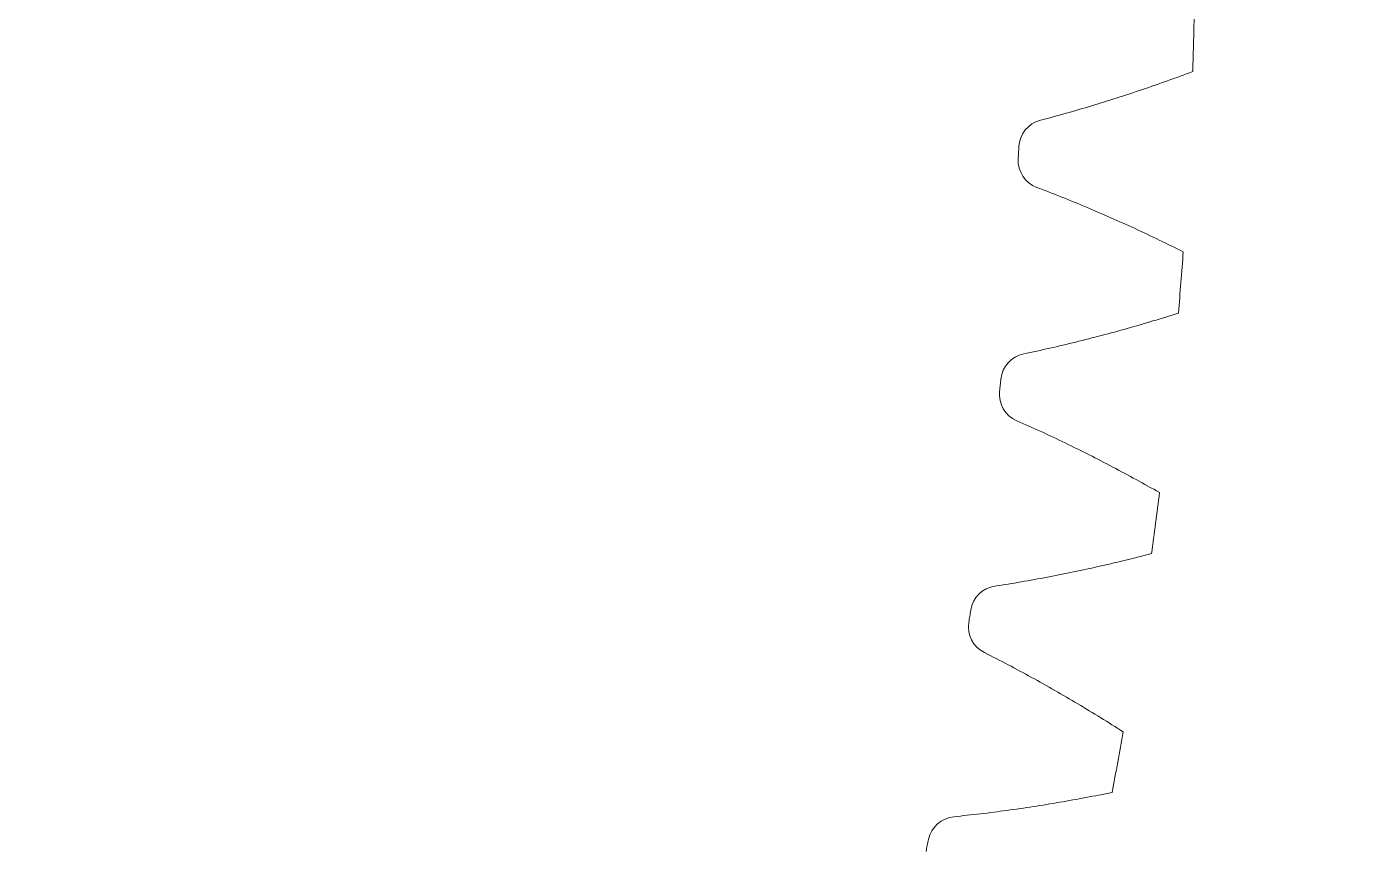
# Model space of a CAD drawing. Header units: millimetres. Extents: x -337 to 409, y -412 to 336.
# Drawn here: x -122.07 to -91.34, y 179.36 to 198.34 of the extents above; entities that cross this region are included whole.
import ezdxf

# ---------------------------------------------------------------- set-up
doc = ezdxf.new("R2010")
doc.units = ezdxf.units.MM
doc.header["$MEASUREMENT"] = 0
doc.layers.add('layer 1', color=7, linetype='Continuous')

msp = doc.modelspace()

# ---------------------------------------------------------------- linework, layer by layer
at = {"layer": 'layer 1', "color": 250, "lineweight": 20}
msp.add_ellipse((-201.8372, 200.81), major_axis=(0, 135.5), ratio=1, dxfattribs=at)
at = {"layer": 'layer 1', "lineweight": 9}
for points in [[(-95.1449, 197.3046), (-95.1293, 197.7785), (-95.1169, 198.2525), (-95.1076, 198.7266)], [(-98.6619, 196.1804), (-98.9427, 196.1073), (-99.1436, 195.8605), (-99.1584, 195.5708)], [(-99.1732, 195.2875), (-99.1707, 195.3347), (-99.1682, 195.3819), (-99.1657, 195.4292)], [(-99.1657, 195.4292), (-99.1632, 195.4764), (-99.1608, 195.5236), (-99.1584, 195.5708)], [(-99.1732, 195.2875), (-99.1888, 194.9978), (-99.0148, 194.7315), (-98.7432, 194.6294)], [(-95.4745, 191.7256), (-95.4342, 192.198), (-95.397, 192.6707), (-95.3629, 193.1437)], [(-99.0456, 190.787), (-99.3298, 190.7286), (-99.5433, 190.4928), (-99.5733, 190.2042)], [(-99.588, 190.0631), (-99.5831, 190.1101), (-99.5781, 190.1572), (-99.5733, 190.2042)], [(-99.6029, 189.9221), (-99.6336, 189.6336), (-99.4738, 189.3585), (-99.208, 189.2423)], [(-99.6029, 189.9221), (-99.5979, 189.9691), (-99.5929, 190.0161), (-99.588, 190.0631)], [(-96.0957, 186.1714), (-96.0307, 186.6411), (-95.9688, 187.1112), (-95.9101, 187.5817)], [(-99.7111, 185.421), (-99.9979, 185.3776), (-100.2235, 185.1532), (-100.2685, 184.8666)], [(-100.3129, 184.5865), (-100.3054, 184.6331), (-100.298, 184.6798), (-100.2906, 184.7265)], [(-100.2906, 184.7265), (-100.2832, 184.7732), (-100.2758, 184.8199), (-100.2685, 184.8666)], [(-100.3129, 184.5865), (-100.3586, 184.3), (-100.2134, 184.0169), (-99.954, 183.8869)], [(-97.0068, 180.6575), (-96.9173, 181.1232), (-96.8308, 181.5893), (-96.7475, 182.0561)], [(-100.6564, 180.0973), (-100.9451, 180.069), (-101.1822, 179.8567), (-101.2421, 179.5729)], [(-101.3011, 179.2954), (-101.2912, 179.3416), (-101.2813, 179.3879), (-101.2715, 179.4341)], [(-101.2715, 179.4341), (-101.2617, 179.4804), (-101.2519, 179.5266), (-101.2421, 179.5729)]]:
    msp.add_open_spline(points, degree=3, dxfattribs=at)
for points in [[(-98.6619, 196.1804), (-98.6619, 196.1804), (-98.5875, 196.1999), (-98.5875, 196.1999), (-98.5875, 196.1999), (-98.5875, 196.1999), (-98.5131, 196.2196), (-98.5131, 196.2196), (-98.5131, 196.2196), (-98.5131, 196.2196), (-98.4387, 196.2395), (-98.4387, 196.2395), (-98.4387, 196.2395), (-98.4387, 196.2395), (-98.3644, 196.2595), (-98.3644, 196.2595), (-98.3644, 196.2595), (-98.3644, 196.2595), (-98.2902, 196.2797), (-98.2902, 196.2797), (-98.2902, 196.2797), (-98.2902, 196.2797), (-98.216, 196.3001), (-98.216, 196.3001), (-98.216, 196.3001), (-98.216, 196.3001), (-98.1418, 196.3207), (-98.1418, 196.3207), (-98.1418, 196.3207), (-98.1418, 196.3207), (-98.0677, 196.3415), (-98.0677, 196.3415), (-98.0677, 196.3415), (-98.0677, 196.3415), (-97.9937, 196.3624), (-97.9937, 196.3624), (-97.9937, 196.3624), (-97.9937, 196.3624), (-97.9197, 196.3835), (-97.9197, 196.3835), (-97.9197, 196.3835), (-97.9197, 196.3835), (-97.8457, 196.4048), (-97.8457, 196.4048), (-97.8457, 196.4048), (-97.8457, 196.4048), (-97.7718, 196.4263), (-97.7718, 196.4263), (-97.7718, 196.4263), (-97.7718, 196.4263), (-97.6979, 196.448), (-97.6979, 196.448), (-97.6979, 196.448), (-97.6979, 196.448), (-97.6241, 196.4698), (-97.6241, 196.4698), (-97.6241, 196.4698), (-97.6241, 196.4698), (-97.5504, 196.4918), (-97.5504, 196.4918), (-97.5504, 196.4918), (-97.5504, 196.4918), (-97.4767, 196.5139), (-97.4767, 196.5139), (-97.4767, 196.5139), (-97.4767, 196.5139), (-97.403, 196.5363), (-97.403, 196.5363), (-97.403, 196.5363), (-97.403, 196.5363), (-97.3294, 196.5588), (-97.3294, 196.5588), (-97.3294, 196.5588), (-97.3294, 196.5588), (-97.2559, 196.5814), (-97.2559, 196.5814), (-97.2559, 196.5814), (-97.2559, 196.5814), (-97.1824, 196.6042), (-97.1824, 196.6042), (-97.1824, 196.6042), (-97.1824, 196.6042), (-97.1089, 196.6272), (-97.1089, 196.6272), (-97.1089, 196.6272), (-97.1089, 196.6272), (-97.0356, 196.6504), (-97.0356, 196.6504), (-97.0356, 196.6504), (-97.0356, 196.6504), (-96.9622, 196.6736), (-96.9622, 196.6736), (-96.9622, 196.6736), (-96.9622, 196.6736), (-96.8889, 196.6971), (-96.8889, 196.6971), (-96.8889, 196.6971), (-96.8889, 196.6971), (-96.8157, 196.7207), (-96.8157, 196.7207), (-96.8157, 196.7207), (-96.8157, 196.7207), (-96.7425, 196.7445), (-96.7425, 196.7445), (-96.7425, 196.7445), (-96.7425, 196.7445), (-96.6693, 196.7684), (-96.6693, 196.7684), (-96.6693, 196.7684), (-96.6693, 196.7684), (-96.5962, 196.7925), (-96.5962, 196.7925), (-96.5962, 196.7925), (-96.5962, 196.7925), (-96.5232, 196.8167), (-96.5232, 196.8167), (-96.5232, 196.8167), (-96.5232, 196.8167), (-96.4502, 196.841), (-96.4502, 196.841), (-96.4502, 196.841), (-96.4502, 196.841), (-96.3772, 196.8656), (-96.3772, 196.8656), (-96.3772, 196.8656), (-96.3772, 196.8656), (-96.3043, 196.8902), (-96.3043, 196.8902), (-96.3043, 196.8902), (-96.3043, 196.8902), (-96.2315, 196.915), (-96.2315, 196.915), (-96.2315, 196.915), (-96.2315, 196.915), (-96.1587, 196.94), (-96.1587, 196.94), (-96.1587, 196.94), (-96.1587, 196.94), (-96.0859, 196.9651), (-96.0859, 196.9651), (-96.0859, 196.9651), (-96.0859, 196.9651), (-96.0132, 196.9903), (-96.0132, 196.9903), (-96.0132, 196.9903), (-96.0132, 196.9903), (-95.9406, 197.0157), (-95.9406, 197.0157), (-95.9406, 197.0157), (-95.9406, 197.0157), (-95.868, 197.0413), (-95.868, 197.0413), (-95.868, 197.0413), (-95.868, 197.0413), (-95.7954, 197.067), (-95.7954, 197.067), (-95.7954, 197.067), (-95.7954, 197.067), (-95.7229, 197.0928), (-95.7229, 197.0928), (-95.7229, 197.0928), (-95.7229, 197.0928), (-95.6505, 197.1188), (-95.6505, 197.1188), (-95.6505, 197.1188), (-95.6505, 197.1188), (-95.5781, 197.1449), (-95.5781, 197.1449), (-95.5781, 197.1449), (-95.5781, 197.1449), (-95.5057, 197.1711), (-95.5057, 197.1711), (-95.5057, 197.1711), (-95.5057, 197.1711), (-95.4334, 197.1975), (-95.4334, 197.1975), (-95.4334, 197.1975), (-95.4334, 197.1975), (-95.3612, 197.2241), (-95.3612, 197.2241), (-95.3612, 197.2241), (-95.3612, 197.2241), (-95.289, 197.2508), (-95.289, 197.2508), (-95.289, 197.2508), (-95.289, 197.2508), (-95.2169, 197.2776), (-95.2169, 197.2776), (-95.2169, 197.2776), (-95.2169, 197.2776), (-95.1449, 197.3046), (-95.1449, 197.3046)], [(-98.7432, 194.6294), (-98.7432, 194.6294), (-98.6712, 194.6022), (-98.6712, 194.6022), (-98.6712, 194.6022), (-98.6712, 194.6022), (-98.5993, 194.5748), (-98.5993, 194.5748), (-98.5993, 194.5748), (-98.5993, 194.5748), (-98.5274, 194.5473), (-98.5274, 194.5473), (-98.5274, 194.5473), (-98.5274, 194.5473), (-98.4556, 194.5196), (-98.4556, 194.5196), (-98.4556, 194.5196), (-98.4556, 194.5196), (-98.3839, 194.4918), (-98.3839, 194.4918), (-98.3839, 194.4918), (-98.3839, 194.4918), (-98.3122, 194.4637), (-98.3122, 194.4637), (-98.3122, 194.4637), (-98.3122, 194.4637), (-98.2406, 194.4355), (-98.2406, 194.4355), (-98.2406, 194.4355), (-98.2406, 194.4355), (-98.1691, 194.4071), (-98.1691, 194.4071), (-98.1691, 194.4071), (-98.1691, 194.4071), (-98.0976, 194.3785), (-98.0976, 194.3785), (-98.0976, 194.3785), (-98.0976, 194.3785), (-98.0262, 194.3498), (-98.0262, 194.3498), (-98.0262, 194.3498), (-98.0262, 194.3498), (-97.9549, 194.3209), (-97.9549, 194.3209), (-97.9549, 194.3209), (-97.9549, 194.3209), (-97.8837, 194.2918), (-97.8837, 194.2918), (-97.8837, 194.2918), (-97.8837, 194.2918), (-97.8125, 194.2625), (-97.8125, 194.2625), (-97.8125, 194.2625), (-97.8125, 194.2625), (-97.7414, 194.2331), (-97.7414, 194.2331), (-97.7414, 194.2331), (-97.7414, 194.2331), (-97.6703, 194.2035), (-97.6703, 194.2035), (-97.6703, 194.2035), (-97.6703, 194.2035), (-97.5993, 194.1738), (-97.5993, 194.1738), (-97.5993, 194.1738), (-97.5993, 194.1738), (-97.5284, 194.1439), (-97.5284, 194.1439), (-97.5284, 194.1439), (-97.5284, 194.1439), (-97.4576, 194.1138), (-97.4576, 194.1138), (-97.4576, 194.1138), (-97.4576, 194.1138), (-97.3868, 194.0836), (-97.3868, 194.0836), (-97.3868, 194.0836), (-97.3868, 194.0836), (-97.3161, 194.0532), (-97.3161, 194.0532), (-97.3161, 194.0532), (-97.3161, 194.0532), (-97.2454, 194.0227), (-97.2454, 194.0227), (-97.2454, 194.0227), (-97.2454, 194.0227), (-97.1749, 193.992), (-97.1749, 193.992), (-97.1749, 193.992), (-97.1749, 193.992), (-97.1044, 193.9612), (-97.1044, 193.9612), (-97.1044, 193.9612), (-97.1044, 193.9612), (-97.0339, 193.9302), (-97.0339, 193.9302), (-97.0339, 193.9302), (-97.0339, 193.9302), (-96.9635, 193.899), (-96.9635, 193.899), (-96.9635, 193.899), (-96.9635, 193.899), (-96.8932, 193.8678), (-96.8932, 193.8678), (-96.8932, 193.8678), (-96.8932, 193.8678), (-96.823, 193.8363), (-96.823, 193.8363), (-96.823, 193.8363), (-96.823, 193.8363), (-96.7528, 193.8047), (-96.7528, 193.8047), (-96.7528, 193.8047), (-96.7528, 193.8047), (-96.6827, 193.773), (-96.6827, 193.773), (-96.6827, 193.773), (-96.6827, 193.773), (-96.6126, 193.7412), (-96.6126, 193.7412), (-96.6126, 193.7412), (-96.6126, 193.7412), (-96.5426, 193.7092), (-96.5426, 193.7092), (-96.5426, 193.7092), (-96.5426, 193.7092), (-96.4727, 193.677), (-96.4727, 193.677), (-96.4727, 193.677), (-96.4727, 193.677), (-96.4029, 193.6447), (-96.4029, 193.6447), (-96.4029, 193.6447), (-96.4029, 193.6447), (-96.3331, 193.6123), (-96.3331, 193.6123), (-96.3331, 193.6123), (-96.3331, 193.6123), (-96.2633, 193.5797), (-96.2633, 193.5797), (-96.2633, 193.5797), (-96.2633, 193.5797), (-96.1937, 193.547), (-96.1937, 193.547), (-96.1937, 193.547), (-96.1937, 193.547), (-96.1241, 193.5142), (-96.1241, 193.5142), (-96.1241, 193.5142), (-96.1241, 193.5142), (-96.0545, 193.4812), (-96.0545, 193.4812), (-96.0545, 193.4812), (-96.0545, 193.4812), (-95.9851, 193.448), (-95.9851, 193.448), (-95.9851, 193.448), (-95.9851, 193.448), (-95.9157, 193.4148), (-95.9157, 193.4148), (-95.9157, 193.4148), (-95.9157, 193.4148), (-95.8463, 193.3814), (-95.8463, 193.3814), (-95.8463, 193.3814), (-95.8463, 193.3814), (-95.7771, 193.3478), (-95.7771, 193.3478), (-95.7771, 193.3478), (-95.7771, 193.3478), (-95.7079, 193.3142), (-95.7079, 193.3142), (-95.7079, 193.3142), (-95.7079, 193.3142), (-95.6387, 193.2803), (-95.6387, 193.2803), (-95.6387, 193.2803), (-95.6387, 193.2803), (-95.5697, 193.2464), (-95.5697, 193.2464), (-95.5697, 193.2464), (-95.5697, 193.2464), (-95.5007, 193.2123), (-95.5007, 193.2123), (-95.5007, 193.2123), (-95.5007, 193.2123), (-95.4318, 193.178), (-95.4318, 193.178), (-95.4318, 193.178), (-95.4318, 193.178), (-95.3629, 193.1437), (-95.3629, 193.1437)], [(-99.0456, 190.787), (-99.0456, 190.787), (-98.9703, 190.8026), (-98.9703, 190.8026), (-98.9703, 190.8026), (-98.9703, 190.8026), (-98.8949, 190.8183), (-98.8949, 190.8183), (-98.8949, 190.8183), (-98.8949, 190.8183), (-98.8196, 190.8343), (-98.8196, 190.8343), (-98.8196, 190.8343), (-98.8196, 190.8343), (-98.7444, 190.8504), (-98.7444, 190.8504), (-98.7444, 190.8504), (-98.7444, 190.8504), (-98.6692, 190.8667), (-98.6692, 190.8667), (-98.6692, 190.8667), (-98.6692, 190.8667), (-98.594, 190.8832), (-98.594, 190.8832), (-98.594, 190.8832), (-98.594, 190.8832), (-98.5189, 190.8998), (-98.5189, 190.8998), (-98.5189, 190.8998), (-98.5189, 190.8998), (-98.4438, 190.9167), (-98.4438, 190.9167), (-98.4438, 190.9167), (-98.4438, 190.9167), (-98.3687, 190.9337), (-98.3687, 190.9337), (-98.3687, 190.9337), (-98.3687, 190.9337), (-98.2937, 190.951), (-98.2937, 190.951), (-98.2937, 190.951), (-98.2937, 190.951), (-98.2188, 190.9684), (-98.2188, 190.9684), (-98.2188, 190.9684), (-98.2188, 190.9684), (-98.1438, 190.9859), (-98.1438, 190.9859), (-98.1438, 190.9859), (-98.1438, 190.9859), (-98.069, 191.0037), (-98.069, 191.0037), (-98.069, 191.0037), (-98.069, 191.0037), (-97.9941, 191.0216), (-97.9941, 191.0216), (-97.9941, 191.0216), (-97.9941, 191.0216), (-97.9193, 191.0397), (-97.9193, 191.0397), (-97.9193, 191.0397), (-97.9193, 191.0397), (-97.8446, 191.058), (-97.8446, 191.058), (-97.8446, 191.058), (-97.8446, 191.058), (-97.7698, 191.0765), (-97.7698, 191.0765), (-97.7698, 191.0765), (-97.7698, 191.0765), (-97.6952, 191.0951), (-97.6952, 191.0951), (-97.6952, 191.0951), (-97.6952, 191.0951), (-97.6205, 191.1138), (-97.6205, 191.1138), (-97.6205, 191.1138), (-97.6205, 191.1138), (-97.5459, 191.1328), (-97.5459, 191.1328), (-97.5459, 191.1328), (-97.5459, 191.1328), (-97.4714, 191.1519), (-97.4714, 191.1519), (-97.4714, 191.1519), (-97.4714, 191.1519), (-97.3969, 191.1712), (-97.3969, 191.1712), (-97.3969, 191.1712), (-97.3969, 191.1712), (-97.3224, 191.1906), (-97.3224, 191.1906), (-97.3224, 191.1906), (-97.3224, 191.1906), (-97.248, 191.2102), (-97.248, 191.2102), (-97.248, 191.2102), (-97.248, 191.2102), (-97.1736, 191.2299), (-97.1736, 191.2299), (-97.1736, 191.2299), (-97.1736, 191.2299), (-97.0993, 191.2498), (-97.0993, 191.2498), (-97.0993, 191.2498), (-97.0993, 191.2498), (-97.025, 191.2699), (-97.025, 191.2699), (-97.025, 191.2699), (-97.025, 191.2699), (-96.9507, 191.2901), (-96.9507, 191.2901), (-96.9507, 191.2901), (-96.9507, 191.2901), (-96.8765, 191.3104), (-96.8765, 191.3104), (-96.8765, 191.3104), (-96.8765, 191.3104), (-96.8023, 191.3309), (-96.8023, 191.3309), (-96.8023, 191.3309), (-96.8023, 191.3309), (-96.7282, 191.3516), (-96.7282, 191.3516), (-96.7282, 191.3516), (-96.7282, 191.3516), (-96.6541, 191.3724), (-96.6541, 191.3724), (-96.6541, 191.3724), (-96.6541, 191.3724), (-96.58, 191.3934), (-96.58, 191.3934), (-96.58, 191.3934), (-96.58, 191.3934), (-96.506, 191.4145), (-96.506, 191.4145), (-96.506, 191.4145), (-96.506, 191.4145), (-96.4321, 191.4358), (-96.4321, 191.4358), (-96.4321, 191.4358), (-96.4321, 191.4358), (-96.3581, 191.4572), (-96.3581, 191.4572), (-96.3581, 191.4572), (-96.3581, 191.4572), (-96.2843, 191.4787), (-96.2843, 191.4787), (-96.2843, 191.4787), (-96.2843, 191.4787), (-96.2104, 191.5004), (-96.2104, 191.5004), (-96.2104, 191.5004), (-96.2104, 191.5004), (-96.1366, 191.5223), (-96.1366, 191.5223), (-96.1366, 191.5223), (-96.1366, 191.5223), (-96.0629, 191.5443), (-96.0629, 191.5443), (-96.0629, 191.5443), (-96.0629, 191.5443), (-95.9892, 191.5664), (-95.9892, 191.5664), (-95.9892, 191.5664), (-95.9892, 191.5664), (-95.9155, 191.5887), (-95.9155, 191.5887), (-95.9155, 191.5887), (-95.9155, 191.5887), (-95.8419, 191.6112), (-95.8419, 191.6112), (-95.8419, 191.6112), (-95.8419, 191.6112), (-95.7683, 191.6337), (-95.7683, 191.6337), (-95.7683, 191.6337), (-95.7683, 191.6337), (-95.6948, 191.6565), (-95.6948, 191.6565), (-95.6948, 191.6565), (-95.6948, 191.6565), (-95.6213, 191.6794), (-95.6213, 191.6794), (-95.6213, 191.6794), (-95.6213, 191.6794), (-95.5479, 191.7024), (-95.5479, 191.7024), (-95.5479, 191.7024), (-95.5479, 191.7024), (-95.4745, 191.7256), (-95.4745, 191.7256)], [(-99.208, 189.2423), (-99.208, 189.2423), (-99.1375, 189.2114), (-99.1375, 189.2114), (-99.1375, 189.2114), (-99.1375, 189.2114), (-99.0671, 189.1803), (-99.0671, 189.1803), (-99.0671, 189.1803), (-99.0671, 189.1803), (-98.9968, 189.1491), (-98.9968, 189.1491), (-98.9968, 189.1491), (-98.9968, 189.1491), (-98.9265, 189.1177), (-98.9265, 189.1177), (-98.9265, 189.1177), (-98.9265, 189.1177), (-98.8563, 189.0861), (-98.8563, 189.0861), (-98.8563, 189.0861), (-98.8563, 189.0861), (-98.7862, 189.0543), (-98.7862, 189.0543), (-98.7862, 189.0543), (-98.7862, 189.0543), (-98.7162, 189.0224), (-98.7162, 189.0224), (-98.7162, 189.0224), (-98.7162, 189.0224), (-98.6463, 188.9903), (-98.6463, 188.9903), (-98.6463, 188.9903), (-98.6463, 188.9903), (-98.5764, 188.958), (-98.5764, 188.958), (-98.5764, 188.958), (-98.5764, 188.958), (-98.5066, 188.9256), (-98.5066, 188.9256), (-98.5066, 188.9256), (-98.5066, 188.9256), (-98.4369, 188.893), (-98.4369, 188.893), (-98.4369, 188.893), (-98.4369, 188.893), (-98.3673, 188.8602), (-98.3673, 188.8602), (-98.3673, 188.8602), (-98.3673, 188.8602), (-98.2977, 188.8273), (-98.2977, 188.8273), (-98.2977, 188.8273), (-98.2977, 188.8273), (-98.2282, 188.7942), (-98.2282, 188.7942), (-98.2282, 188.7942), (-98.2282, 188.7942), (-98.1588, 188.7609), (-98.1588, 188.7609), (-98.1588, 188.7609), (-98.1588, 188.7609), (-98.0895, 188.7275), (-98.0895, 188.7275), (-98.0895, 188.7275), (-98.0895, 188.7275), (-98.0203, 188.6939), (-98.0203, 188.6939), (-98.0203, 188.6939), (-98.0203, 188.6939), (-97.9511, 188.6602), (-97.9511, 188.6602), (-97.9511, 188.6602), (-97.9511, 188.6602), (-97.882, 188.6263), (-97.882, 188.6263), (-97.882, 188.6263), (-97.882, 188.6263), (-97.813, 188.5923), (-97.813, 188.5923), (-97.813, 188.5923), (-97.813, 188.5923), (-97.744, 188.5581), (-97.744, 188.5581), (-97.744, 188.5581), (-97.744, 188.5581), (-97.6751, 188.5237), (-97.6751, 188.5237), (-97.6751, 188.5237), (-97.6751, 188.5237), (-97.6063, 188.4892), (-97.6063, 188.4892), (-97.6063, 188.4892), (-97.6063, 188.4892), (-97.5376, 188.4546), (-97.5376, 188.4546), (-97.5376, 188.4546), (-97.5376, 188.4546), (-97.4689, 188.4198), (-97.4689, 188.4198), (-97.4689, 188.4198), (-97.4689, 188.4198), (-97.4004, 188.3849), (-97.4004, 188.3849), (-97.4004, 188.3849), (-97.4004, 188.3849), (-97.3319, 188.3499), (-97.3319, 188.3499), (-97.3319, 188.3499), (-97.3319, 188.3499), (-97.2634, 188.3147), (-97.2634, 188.3147), (-97.2634, 188.3147), (-97.2634, 188.3147), (-97.1951, 188.2793), (-97.1951, 188.2793), (-97.1951, 188.2793), (-97.1951, 188.2793), (-97.1268, 188.2438), (-97.1268, 188.2438), (-97.1268, 188.2438), (-97.1268, 188.2438), (-97.0586, 188.2082), (-97.0586, 188.2082), (-97.0586, 188.2082), (-97.0586, 188.2082), (-96.9904, 188.1724), (-96.9904, 188.1724), (-96.9904, 188.1724), (-96.9904, 188.1724), (-96.9223, 188.1365), (-96.9223, 188.1365), (-96.9223, 188.1365), (-96.9223, 188.1365), (-96.8543, 188.1005), (-96.8543, 188.1005), (-96.8543, 188.1005), (-96.8543, 188.1005), (-96.7864, 188.0643), (-96.7864, 188.0643), (-96.7864, 188.0643), (-96.7864, 188.0643), (-96.7186, 188.028), (-96.7186, 188.028), (-96.7186, 188.028), (-96.7186, 188.028), (-96.6508, 187.9916), (-96.6508, 187.9916), (-96.6508, 187.9916), (-96.6508, 187.9916), (-96.5831, 187.955), (-96.5831, 187.955), (-96.5831, 187.955), (-96.5831, 187.955), (-96.5154, 187.9183), (-96.5154, 187.9183), (-96.5154, 187.9183), (-96.5154, 187.9183), (-96.4479, 187.8814), (-96.4479, 187.8814), (-96.4479, 187.8814), (-96.4479, 187.8814), (-96.3804, 187.8444), (-96.3804, 187.8444), (-96.3804, 187.8444), (-96.3804, 187.8444), (-96.313, 187.8073), (-96.313, 187.8073), (-96.313, 187.8073), (-96.313, 187.8073), (-96.2456, 187.7701), (-96.2456, 187.7701), (-96.2456, 187.7701), (-96.2456, 187.7701), (-96.1784, 187.7327), (-96.1784, 187.7327), (-96.1784, 187.7327), (-96.1784, 187.7327), (-96.1112, 187.6951), (-96.1112, 187.6951), (-96.1112, 187.6951), (-96.1112, 187.6951), (-96.0441, 187.6575), (-96.0441, 187.6575), (-96.0441, 187.6575), (-96.0441, 187.6575), (-95.977, 187.6197), (-95.977, 187.6197), (-95.977, 187.6197), (-95.977, 187.6197), (-95.9101, 187.5817), (-95.9101, 187.5817)], [(-99.7111, 185.421), (-99.7111, 185.421), (-99.635, 185.4326), (-99.635, 185.4326), (-99.635, 185.4326), (-99.635, 185.4326), (-99.5589, 185.4444), (-99.5589, 185.4444), (-99.5589, 185.4444), (-99.5589, 185.4444), (-99.4829, 185.4564), (-99.4829, 185.4564), (-99.4829, 185.4564), (-99.4829, 185.4564), (-99.4069, 185.4686), (-99.4069, 185.4686), (-99.4069, 185.4686), (-99.4069, 185.4686), (-99.331, 185.4809), (-99.331, 185.4809), (-99.331, 185.4809), (-99.331, 185.4809), (-99.255, 185.4934), (-99.255, 185.4934), (-99.255, 185.4934), (-99.255, 185.4934), (-99.1791, 185.5062), (-99.1791, 185.5062), (-99.1791, 185.5062), (-99.1791, 185.5062), (-99.1033, 185.5191), (-99.1033, 185.5191), (-99.1033, 185.5191), (-99.1033, 185.5191), (-99.0274, 185.5322), (-99.0274, 185.5322), (-99.0274, 185.5322), (-99.0274, 185.5322), (-98.9516, 185.5454), (-98.9516, 185.5454), (-98.9516, 185.5454), (-98.9516, 185.5454), (-98.8758, 185.5589), (-98.8758, 185.5589), (-98.8758, 185.5589), (-98.8758, 185.5589), (-98.8001, 185.5725), (-98.8001, 185.5725), (-98.8001, 185.5725), (-98.8001, 185.5725), (-98.7244, 185.5863), (-98.7244, 185.5863), (-98.7244, 185.5863), (-98.7244, 185.5863), (-98.6487, 185.6003), (-98.6487, 185.6003), (-98.6487, 185.6003), (-98.6487, 185.6003), (-98.5731, 185.6145), (-98.5731, 185.6145), (-98.5731, 185.6145), (-98.5731, 185.6145), (-98.4975, 185.6288), (-98.4975, 185.6288), (-98.4975, 185.6288), (-98.4975, 185.6288), (-98.4219, 185.6433), (-98.4219, 185.6433), (-98.4219, 185.6433), (-98.4219, 185.6433), (-98.3463, 185.658), (-98.3463, 185.658), (-98.3463, 185.658), (-98.3463, 185.658), (-98.2708, 185.6728), (-98.2708, 185.6728), (-98.2708, 185.6728), (-98.2708, 185.6728), (-98.1953, 185.6879), (-98.1953, 185.6879), (-98.1953, 185.6879), (-98.1953, 185.6879), (-98.1199, 185.703), (-98.1199, 185.703), (-98.1199, 185.703), (-98.1199, 185.703), (-98.0445, 185.7184), (-98.0445, 185.7184), (-98.0445, 185.7184), (-98.0445, 185.7184), (-97.9691, 185.7339), (-97.9691, 185.7339), (-97.9691, 185.7339), (-97.9691, 185.7339), (-97.8937, 185.7495), (-97.8937, 185.7495), (-97.8937, 185.7495), (-97.8937, 185.7495), (-97.8184, 185.7654), (-97.8184, 185.7654), (-97.8184, 185.7654), (-97.8184, 185.7654), (-97.7431, 185.7813), (-97.7431, 185.7813), (-97.7431, 185.7813), (-97.7431, 185.7813), (-97.6679, 185.7975), (-97.6679, 185.7975), (-97.6679, 185.7975), (-97.6679, 185.7975), (-97.5927, 185.8138), (-97.5927, 185.8138), (-97.5927, 185.8138), (-97.5927, 185.8138), (-97.5175, 185.8302), (-97.5175, 185.8302), (-97.5175, 185.8302), (-97.5175, 185.8302), (-97.4423, 185.8468), (-97.4423, 185.8468), (-97.4423, 185.8468), (-97.4423, 185.8468), (-97.3672, 185.8636), (-97.3672, 185.8636), (-97.3672, 185.8636), (-97.3672, 185.8636), (-97.2922, 185.8805), (-97.2922, 185.8805), (-97.2922, 185.8805), (-97.2922, 185.8805), (-97.2171, 185.8976), (-97.2171, 185.8976), (-97.2171, 185.8976), (-97.2171, 185.8976), (-97.1421, 185.9148), (-97.1421, 185.9148), (-97.1421, 185.9148), (-97.1421, 185.9148), (-97.0671, 185.9321), (-97.0671, 185.9321), (-97.0671, 185.9321), (-97.0671, 185.9321), (-96.9922, 185.9496), (-96.9922, 185.9496), (-96.9922, 185.9496), (-96.9922, 185.9496), (-96.9173, 185.9673), (-96.9173, 185.9673), (-96.9173, 185.9673), (-96.9173, 185.9673), (-96.8424, 185.9851), (-96.8424, 185.9851), (-96.8424, 185.9851), (-96.8424, 185.9851), (-96.7676, 186.0031), (-96.7676, 186.0031), (-96.7676, 186.0031), (-96.7676, 186.0031), (-96.6928, 186.0212), (-96.6928, 186.0212), (-96.6928, 186.0212), (-96.6928, 186.0212), (-96.618, 186.0394), (-96.618, 186.0394), (-96.618, 186.0394), (-96.618, 186.0394), (-96.5433, 186.0578), (-96.5433, 186.0578), (-96.5433, 186.0578), (-96.5433, 186.0578), (-96.4686, 186.0764), (-96.4686, 186.0764), (-96.4686, 186.0764), (-96.4686, 186.0764), (-96.3939, 186.0951), (-96.3939, 186.0951), (-96.3939, 186.0951), (-96.3939, 186.0951), (-96.3193, 186.114), (-96.3193, 186.114), (-96.3193, 186.114), (-96.3193, 186.114), (-96.2448, 186.133), (-96.2448, 186.133), (-96.2448, 186.133), (-96.2448, 186.133), (-96.1702, 186.1521), (-96.1702, 186.1521), (-96.1702, 186.1521), (-96.1702, 186.1521), (-96.0957, 186.1714), (-96.0957, 186.1714)], [(-99.954, 183.8869), (-99.954, 183.8869), (-99.8853, 183.8524), (-99.8853, 183.8524), (-99.8853, 183.8524), (-99.8853, 183.8524), (-99.8166, 183.8177), (-99.8166, 183.8177), (-99.8166, 183.8177), (-99.8166, 183.8177), (-99.748, 183.7828), (-99.748, 183.7828), (-99.748, 183.7828), (-99.748, 183.7828), (-99.6795, 183.7478), (-99.6795, 183.7478), (-99.6795, 183.7478), (-99.6795, 183.7478), (-99.611, 183.7125), (-99.611, 183.7125), (-99.611, 183.7125), (-99.611, 183.7125), (-99.5427, 183.6772), (-99.5427, 183.6772), (-99.5427, 183.6772), (-99.5427, 183.6772), (-99.4744, 183.6416), (-99.4744, 183.6416), (-99.4744, 183.6416), (-99.4744, 183.6416), (-99.4063, 183.6059), (-99.4063, 183.6059), (-99.4063, 183.6059), (-99.4063, 183.6059), (-99.3382, 183.57), (-99.3382, 183.57), (-99.3382, 183.57), (-99.3382, 183.57), (-99.2702, 183.534), (-99.2702, 183.534), (-99.2702, 183.534), (-99.2702, 183.534), (-99.2023, 183.4977), (-99.2023, 183.4977), (-99.2023, 183.4977), (-99.2023, 183.4977), (-99.1345, 183.4614), (-99.1345, 183.4614), (-99.1345, 183.4614), (-99.1345, 183.4614), (-99.0667, 183.4248), (-99.0667, 183.4248), (-99.0667, 183.4248), (-99.0667, 183.4248), (-98.9991, 183.3881), (-98.9991, 183.3881), (-98.9991, 183.3881), (-98.9991, 183.3881), (-98.9315, 183.3513), (-98.9315, 183.3513), (-98.9315, 183.3513), (-98.9315, 183.3513), (-98.864, 183.3143), (-98.864, 183.3143), (-98.864, 183.3143), (-98.864, 183.3143), (-98.7966, 183.2771), (-98.7966, 183.2771), (-98.7966, 183.2771), (-98.7966, 183.2771), (-98.7293, 183.2398), (-98.7293, 183.2398), (-98.7293, 183.2398), (-98.7293, 183.2398), (-98.6621, 183.2024), (-98.6621, 183.2024), (-98.6621, 183.2024), (-98.6621, 183.2024), (-98.5949, 183.1648), (-98.5949, 183.1648), (-98.5949, 183.1648), (-98.5949, 183.1648), (-98.5279, 183.127), (-98.5279, 183.127), (-98.5279, 183.127), (-98.5279, 183.127), (-98.4609, 183.0891), (-98.4609, 183.0891), (-98.4609, 183.0891), (-98.4609, 183.0891), (-98.394, 183.0511), (-98.394, 183.0511), (-98.394, 183.0511), (-98.394, 183.0511), (-98.3272, 183.0129), (-98.3272, 183.0129), (-98.3272, 183.0129), (-98.3272, 183.0129), (-98.2604, 182.9746), (-98.2604, 182.9746), (-98.2604, 182.9746), (-98.2604, 182.9746), (-98.1938, 182.9361), (-98.1938, 182.9361), (-98.1938, 182.9361), (-98.1938, 182.9361), (-98.1272, 182.8975), (-98.1272, 182.8975), (-98.1272, 182.8975), (-98.1272, 182.8975), (-98.0607, 182.8588), (-98.0607, 182.8588), (-98.0607, 182.8588), (-98.0607, 182.8588), (-97.9943, 182.8199), (-97.9943, 182.8199), (-97.9943, 182.8199), (-97.9943, 182.8199), (-97.9279, 182.7809), (-97.9279, 182.7809), (-97.9279, 182.7809), (-97.9279, 182.7809), (-97.8617, 182.7418), (-97.8617, 182.7418), (-97.8617, 182.7418), (-97.8617, 182.7418), (-97.7955, 182.7025), (-97.7955, 182.7025), (-97.7955, 182.7025), (-97.7955, 182.7025), (-97.7294, 182.6631), (-97.7294, 182.6631), (-97.7294, 182.6631), (-97.7294, 182.6631), (-97.6634, 182.6235), (-97.6634, 182.6235), (-97.6634, 182.6235), (-97.6634, 182.6235), (-97.5974, 182.5838), (-97.5974, 182.5838), (-97.5974, 182.5838), (-97.5974, 182.5838), (-97.5316, 182.544), (-97.5316, 182.544), (-97.5316, 182.544), (-97.5316, 182.544), (-97.4658, 182.5041), (-97.4658, 182.5041), (-97.4658, 182.5041), (-97.4658, 182.5041), (-97.4001, 182.464), (-97.4001, 182.464), (-97.4001, 182.464), (-97.4001, 182.464), (-97.3345, 182.4238), (-97.3345, 182.4238), (-97.3345, 182.4238), (-97.3345, 182.4238), (-97.2689, 182.3835), (-97.2689, 182.3835), (-97.2689, 182.3835), (-97.2689, 182.3835), (-97.2035, 182.343), (-97.2035, 182.343), (-97.2035, 182.343), (-97.2035, 182.343), (-97.1381, 182.3024), (-97.1381, 182.3024), (-97.1381, 182.3024), (-97.1381, 182.3024), (-97.0728, 182.2617), (-97.0728, 182.2617), (-97.0728, 182.2617), (-97.0728, 182.2617), (-97.0076, 182.2208), (-97.0076, 182.2208), (-97.0076, 182.2208), (-97.0076, 182.2208), (-96.9424, 182.1798), (-96.9424, 182.1798), (-96.9424, 182.1798), (-96.9424, 182.1798), (-96.8774, 182.1387), (-96.8774, 182.1387), (-96.8774, 182.1387), (-96.8774, 182.1387), (-96.8124, 182.0974), (-96.8124, 182.0974), (-96.8124, 182.0974), (-96.8124, 182.0974), (-96.7475, 182.0561), (-96.7475, 182.0561)], [(-100.6564, 180.0973), (-100.6564, 180.0973), (-100.5798, 180.105), (-100.5798, 180.105), (-100.5798, 180.105), (-100.5798, 180.105), (-100.5033, 180.1127), (-100.5033, 180.1127), (-100.5033, 180.1127), (-100.5033, 180.1127), (-100.4267, 180.1207), (-100.4267, 180.1207), (-100.4267, 180.1207), (-100.4267, 180.1207), (-100.3502, 180.1289), (-100.3502, 180.1289), (-100.3502, 180.1289), (-100.3502, 180.1289), (-100.2737, 180.1373), (-100.2737, 180.1373), (-100.2737, 180.1373), (-100.2737, 180.1373), (-100.1972, 180.1458), (-100.1972, 180.1458), (-100.1972, 180.1458), (-100.1972, 180.1458), (-100.1208, 180.1545), (-100.1208, 180.1545), (-100.1208, 180.1545), (-100.1208, 180.1545), (-100.0443, 180.1634), (-100.0443, 180.1634), (-100.0443, 180.1634), (-100.0443, 180.1634), (-99.9679, 180.1725), (-99.9679, 180.1725), (-99.9679, 180.1725), (-99.9679, 180.1725), (-99.8915, 180.1818), (-99.8915, 180.1818), (-99.8915, 180.1818), (-99.8915, 180.1818), (-99.8151, 180.1913), (-99.8151, 180.1913), (-99.8151, 180.1913), (-99.8151, 180.1913), (-99.7388, 180.2009), (-99.7388, 180.2009), (-99.7388, 180.2009), (-99.7388, 180.2009), (-99.6624, 180.2108), (-99.6624, 180.2108), (-99.6624, 180.2108), (-99.6624, 180.2108), (-99.5861, 180.2208), (-99.5861, 180.2208), (-99.5861, 180.2208), (-99.5861, 180.2208), (-99.5099, 180.231), (-99.5099, 180.231), (-99.5099, 180.231), (-99.5099, 180.231), (-99.4336, 180.2413), (-99.4336, 180.2413), (-99.4336, 180.2413), (-99.4336, 180.2413), (-99.3574, 180.2519), (-99.3574, 180.2519), (-99.3574, 180.2519), (-99.3574, 180.2519), (-99.2811, 180.2626), (-99.2811, 180.2626), (-99.2811, 180.2626), (-99.2811, 180.2626), (-99.205, 180.2734), (-99.205, 180.2734), (-99.205, 180.2734), (-99.205, 180.2734), (-99.1288, 180.2845), (-99.1288, 180.2845), (-99.1288, 180.2845), (-99.1288, 180.2845), (-99.0527, 180.2957), (-99.0527, 180.2957), (-99.0527, 180.2957), (-99.0527, 180.2957), (-98.9765, 180.3071), (-98.9765, 180.3071), (-98.9765, 180.3071), (-98.9765, 180.3071), (-98.9004, 180.3186), (-98.9004, 180.3186), (-98.9004, 180.3186), (-98.9004, 180.3186), (-98.8244, 180.3303), (-98.8244, 180.3303), (-98.8244, 180.3303), (-98.8244, 180.3303), (-98.7483, 180.3422), (-98.7483, 180.3422), (-98.7483, 180.3422), (-98.7483, 180.3422), (-98.6723, 180.3542), (-98.6723, 180.3542), (-98.6723, 180.3542), (-98.6723, 180.3542), (-98.5963, 180.3663), (-98.5963, 180.3663), (-98.5963, 180.3663), (-98.5963, 180.3663), (-98.5204, 180.3787), (-98.5204, 180.3787), (-98.5204, 180.3787), (-98.5204, 180.3787), (-98.4444, 180.3912), (-98.4444, 180.3912), (-98.4444, 180.3912), (-98.4444, 180.3912), (-98.3685, 180.4038), (-98.3685, 180.4038), (-98.3685, 180.4038), (-98.3685, 180.4038), (-98.2926, 180.4166), (-98.2926, 180.4166), (-98.2926, 180.4166), (-98.2926, 180.4166), (-98.2168, 180.4296), (-98.2168, 180.4296), (-98.2168, 180.4296), (-98.2168, 180.4296), (-98.1409, 180.4427), (-98.1409, 180.4427), (-98.1409, 180.4427), (-98.1409, 180.4427), (-98.0651, 180.456), (-98.0651, 180.456), (-98.0651, 180.456), (-98.0651, 180.456), (-97.9894, 180.4694), (-97.9894, 180.4694), (-97.9894, 180.4694), (-97.9894, 180.4694), (-97.9136, 180.4829), (-97.9136, 180.4829), (-97.9136, 180.4829), (-97.9136, 180.4829), (-97.8379, 180.4967), (-97.8379, 180.4967), (-97.8379, 180.4967), (-97.8379, 180.4967), (-97.7622, 180.5105), (-97.7622, 180.5105), (-97.7622, 180.5105), (-97.7622, 180.5105), (-97.6865, 180.5245), (-97.6865, 180.5245), (-97.6865, 180.5245), (-97.6865, 180.5245), (-97.6108, 180.5387), (-97.6108, 180.5387), (-97.6108, 180.5387), (-97.6108, 180.5387), (-97.5352, 180.553), (-97.5352, 180.553), (-97.5352, 180.553), (-97.5352, 180.553), (-97.4596, 180.5675), (-97.4596, 180.5675), (-97.4596, 180.5675), (-97.4596, 180.5675), (-97.3841, 180.5821), (-97.3841, 180.5821), (-97.3841, 180.5821), (-97.3841, 180.5821), (-97.3086, 180.5969), (-97.3086, 180.5969), (-97.3086, 180.5969), (-97.3086, 180.5969), (-97.2331, 180.6118), (-97.2331, 180.6118), (-97.2331, 180.6118), (-97.2331, 180.6118), (-97.1576, 180.6269), (-97.1576, 180.6269), (-97.1576, 180.6269), (-97.1576, 180.6269), (-97.0822, 180.6421), (-97.0822, 180.6421), (-97.0822, 180.6421), (-97.0822, 180.6421), (-97.0068, 180.6575), (-97.0068, 180.6575)]]:
    msp.add_open_spline(points, degree=3, knots=[0, 0, 0, 0, 0.0208333, 0.0208333, 0.0208333, 0.0208333, 0.0416667, 0.0416667, 0.0416667, 0.0416667, 0.0625, 0.0625, 0.0625, 0.0625, 0.0833333, 0.0833333, 0.0833333, 0.0833333, 0.1041667, 0.1041667, 0.1041667, 0.1041667, 0.125, 0.125, 0.125, 0.125, 0.1458333, 0.1458333, 0.1458333, 0.1458333, 0.1666667, 0.1666667, 0.1666667, 0.1666667, 0.1875, 0.1875, 0.1875, 0.1875, 0.2083333, 0.2083333, 0.2083333, 0.2083333, 0.2291667, 0.2291667, 0.2291667, 0.2291667, 0.25, 0.25, 0.25, 0.25, 0.2708333, 0.2708333, 0.2708333, 0.2708333, 0.2916667, 0.2916667, 0.2916667, 0.2916667, 0.3125, 0.3125, 0.3125, 0.3125, 0.3333333, 0.3333333, 0.3333333, 0.3333333, 0.3541667, 0.3541667, 0.3541667, 0.3541667, 0.375, 0.375, 0.375, 0.375, 0.3958333, 0.3958333, 0.3958333, 0.3958333, 0.4166667, 0.4166667, 0.4166667, 0.4166667, 0.4375, 0.4375, 0.4375, 0.4375, 0.4583333, 0.4583333, 0.4583333, 0.4583333, 0.4791667, 0.4791667, 0.4791667, 0.4791667, 0.5, 0.5, 0.5, 0.5, 0.5208333, 0.5208333, 0.5208333, 0.5208333, 0.5416667, 0.5416667, 0.5416667, 0.5416667, 0.5625, 0.5625, 0.5625, 0.5625, 0.5833333, 0.5833333, 0.5833333, 0.5833333, 0.6041667, 0.6041667, 0.6041667, 0.6041667, 0.625, 0.625, 0.625, 0.625, 0.6458333, 0.6458333, 0.6458333, 0.6458333, 0.6666667, 0.6666667, 0.6666667, 0.6666667, 0.6875, 0.6875, 0.6875, 0.6875, 0.7083333, 0.7083333, 0.7083333, 0.7083333, 0.7291667, 0.7291667, 0.7291667, 0.7291667, 0.75, 0.75, 0.75, 0.75, 0.7708333, 0.7708333, 0.7708333, 0.7708333, 0.7916667, 0.7916667, 0.7916667, 0.7916667, 0.8125, 0.8125, 0.8125, 0.8125, 0.8333333, 0.8333333, 0.8333333, 0.8333333, 0.8541667, 0.8541667, 0.8541667, 0.8541667, 0.875, 0.875, 0.875, 0.875, 0.8958333, 0.8958333, 0.8958333, 0.8958333, 0.9166667, 0.9166667, 0.9166667, 0.9166667, 0.9375, 0.9375, 0.9375, 0.9375, 0.9583333, 0.9583333, 0.9583333, 0.9583333, 0.9791667, 0.9791667, 0.9791667, 0.9791667, 1, 1, 1, 1], dxfattribs=at)

doc.saveas('drawing.dxf')
